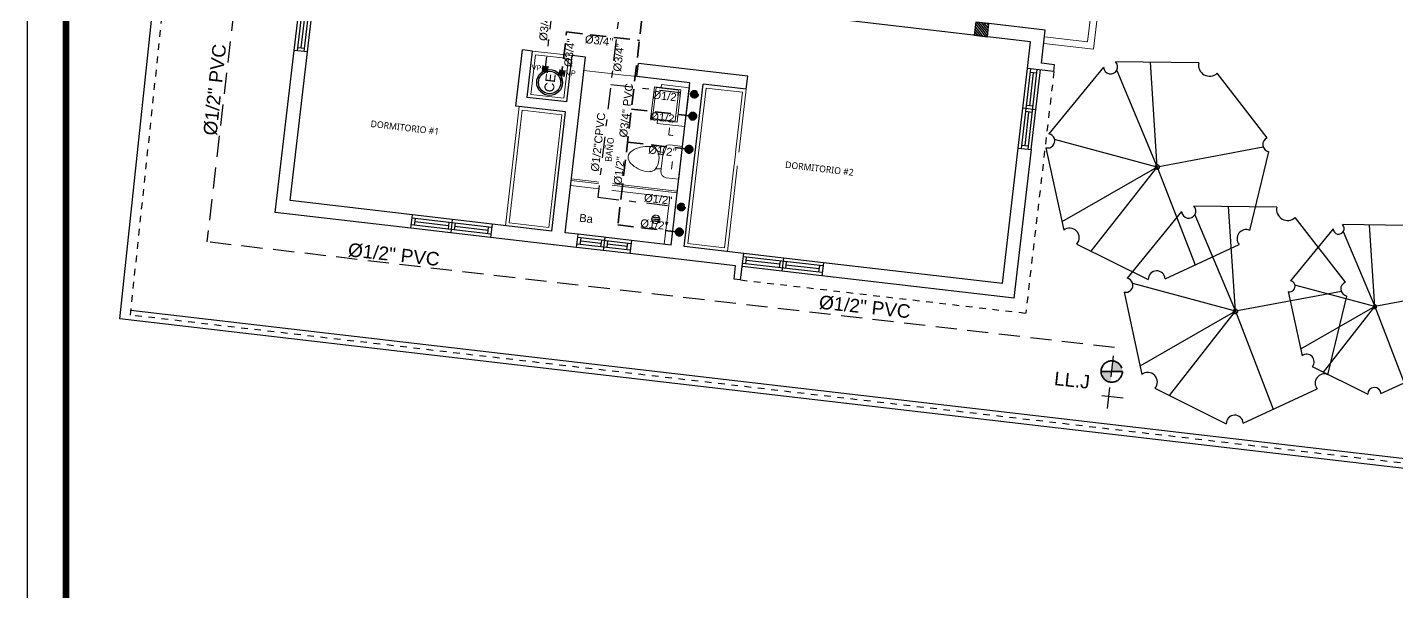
# Model space of a CAD drawing. Header units: feet. Extents: x 1019 to 2236, y -546 to 122.
# Drawn here: x 1054.27 to 1074.8, y -74.8 to -66.33 of the extents above; entities that cross this region are included whole.
import ezdxf

# ---------------------------------------------------------------- set-up
doc = ezdxf.new("R2010")
doc.units = ezdxf.units.FT
doc.header["$LTSCALE"] = 0.05
doc.header["$MEASUREMENT"] = 0
for name, pattern in [('CONTINUA', [0]), ('DASHDOT', [25.4, 12.7, -6.35, 0, -6.35]), ('HIDDEN', [9.525, 6.35, -3.175])]:
    doc.linetypes.add(name, pattern=pattern)
for name, color, linetype, lineweight in [('A-GENM', 8, 'Continuous', 9), ('A-WALL', 7, 'Continuous', 25), ('AGUA POTABLE', 5, 'HIDDEN', 35), ('AGUAFRIA', 5, 'HIDDEN', 30), ('closet', 8, 'Continuous', 5), ('I-FURN', 8, 'Continuous', 0), ('None', 7, 'Continuous', 5), ('P-SANR-FIXT', 8, 'Continuous', 9)]:
    doc.layers.add(name, color=color, linetype=linetype, lineweight=lineweight)
for name, color, linetype in [('AGUA_CALIENTE', 1, 'DASHDOT'), ('columna', 9, 'Continuous'), ('MARCO', 1, 'Continuous'), ('PERT-VENT', 8, 'Continuous'), ('PISO', 8, 'Continuous'), ('SOLAR', 2, 'DASHDOT'), ('TEXXT', 2, 'Continuous'), ('TXT', 2, 'Continuous'), ('VUELO', 8, 'HIDDEN')]:
    doc.layers.add(name, color=color, linetype=linetype)
doc.layers.add('PLANTS', color=7, linetype='Continuous', true_color=0x005716)
doc.styles.add('ads', font='trebuc.ttf', dxfattribs={"height": 0.14})
doc.styles.add('DAMIAN', font='arial.ttf', dxfattribs={"height": 0.12})

# ---------------------------------------------------------------- blocks, each defined once
blk = doc.blocks.new('ARBOL4')
at = {"layer": 'PLANTS'}
for p, q in [((-0.215225, 0.439234), (-0.445698, 0.173788)), ((-0.172006, 0.430212), (0, 0)), ((0.18998, 0.442934), (-0.157772, 0.457476)), ((0.465439, 0.126688), (0.258534, 0.409628)), ((0, 0), (0.381619, 0.241316)), ((-0.474293, 0.087687), (-0.409359, -0.263952)), ((0.392021, -0.274733), (0.48214, 0.055782)), ((0, 0), (-0.436626, -0.116299)), ((-0.37373, -0.251589), (0, 0)), ((0, 0), (-0.030926, -0.456175)), ((0.410256, -0.207857), (0, 0)), ((0, 0), (0.311329, -0.356352)), ((-0.375843, -0.309965), (-0.049034, -0.484529)), ((0.011921, -0.485418), (0.345337, -0.341692))]:
    blk.add_line(p, q, dxfattribs=at)
for centre, radius, start, end in [((-0.189074, 0.45647), 0.031319, 213.386078, 1.840691), ((0.228399, 0.434803), 0.03927, 168.050674, 320.127319), ((-0.47347, 0.135212), 0.047533, 269.007996, 54.248581), ((0.474388, 0.091377), 0.036427, 104.220505, 282.287354), ((0, 0), 0.01, 0, 180), ((0, 0), 0.01, 180, 0), ((-0.383672, -0.280455), 0.030531, 284.858551, 147.280869), ((0.371318, -0.310052), 0.04094, 59.622765, 230.608597), ((-0.018543, -0.484042), 0.030495, 357.413361, 180.915833)]:
    blk.add_arc(centre, radius, start, end, dxfattribs=at)
blk = doc.blocks.new('A$C7FF54E45')
at = {"layer": 'SOLAR', "linetype": 'Continuous', "ltscale": 0.15}
blk.add_lwpolyline([(66.124, 33.191), (34.853, 30.693), (7.642, 28.496), (3.32, 28.119), (3.338, 28.271), (7.63, 28.645), (34.841, 30.843), (66.26, 33.352), (68.078, 13.246), (60.53, 11.749), (47.102, 9.086), (34.373, 6.546), (24.073, 4.557), (22.007, 4.131), (9.481, 1.696), (-0.018, -0.156), (0, 0)], dxfattribs=at)
at = {"layer": 'SOLAR', "ltscale": 0.03}
blk.add_lwpolyline([(3.342, 28.196), (7.636, 28.57), (34.847, 30.768), (66.118, 33.265), (67.917, 13.367), (60.501, 11.896), (47.073, 9.233), (34.344, 6.693), (24.044, 4.704), (21.978, 4.278), (9.452, 1.843), (0, 0), (3.328, 28.184)], dxfattribs=at)
blk = doc.blocks.new('A$C3D6C2CD6')
at = {"layer": 'P-SANR-FIXT'}
for p, q in [((0, 1.6), (0.787, 1.6)), ((0, 0.102), (0, 1.6)), ((0.711, 1.6), (0.711, 0.102)), ((0.787, 0), (0.787, 1.6)), ((0.813, 1.6), (0.813, 0)), ((0.324, 0.227), (0.324, 0.317)), ((0.333, 0.317), (0.333, 0.227)), ((0.351, 0.227), (0.351, 0.317)), ((0.36, 0.317), (0.36, 0.227)), ((0.378, 0.227), (0.378, 0.317)), ((0.387, 0.317), (0.387, 0.227)), ((0.711, 0.102), (0, 0.102)), ((0, 0), (0.787, 0)), ((0.124, 0), (0.787, 0)), ((0.813, 0), (0.787, 0)), ((0.813, 0), (0.787, 0))]:
    blk.add_line(p, q, dxfattribs=at)
for centre, radius, start, end in [((0.356, 0.272), 0.0635, 90, 270), ((0.356, 0.272), 0.0635, 90, 270), ((0.328, 0.317), 0.00444, 360, 180), ((0.328, 0.227), 0.00444, 180, 360), ((0.356, 0.317), 0.00444, 360, 180), ((0.356, 0.227), 0.00444, 180, 360), ((0.356, 0.272), 0.0635, 270, 90), ((0.356, 0.272), 0.0635, 270, 90), ((0.383, 0.317), 0.00444, 360, 180), ((0.383, 0.227), 0.00444, 180, 360)]:
    blk.add_arc(centre, radius, start, end, dxfattribs=at)
blk = doc.blocks.new('bath_sink_6127 - bath_sink_6127-V2-Nivel 1')
at = {"layer": 'I-FURN'}
for p, q in [((0.293, 0.297), (-0.127, 0.297)), ((-0.127, 0.297), (-0.127, -0.29)), ((0.395, 0.244), (-0.005, 0.244)), ((-0.005, 0.244), (-0.005, -0.245)), ((0.025, -0.234), (0.025, 0.233)), ((0.025, 0.233), (0.369, 0.233)), ((0.293, 0.244), (0.293, 0.297)), ((0.369, 0.233), (0.369, -0.234)), ((0.395, -0.245), (0.395, 0.244)), ((0.293, -0.29), (-0.127, -0.29)), ((-0.005, -0.245), (0.395, -0.245)), ((0.369, -0.234), (0.025, -0.234)), ((0.293, -0.29), (0.293, -0.245))]:
    blk.add_line(p, q, dxfattribs=at)
blk = doc.blocks.new('Toilet_-_Tank_-_3D_4840 - 17_ High_ Seat Not Visible-536545-Nivel 1')
at = {"layer": 'P-SANR-FIXT'}
for p, q in [((0.248, 0.489), (-0.248, 0.489)), ((-0.248, 0.489), (-0.248, 0.298)), ((0.248, 0.298), (0.248, 0.489)), ((-0.159, 0.21), (-0.123, 0.21)), ((-0.123, 0.21), (-0.132, 0.127)), ((-0.123, 0.21), (0.123, 0.21)), ((0.132, 0.127), (0.123, 0.21)), ((0.123, 0.21), (0.159, 0.21))]:
    blk.add_line(p, q, dxfattribs=at)
for centre, radius, start, end in [((-0.159, 0.298), 0.0889, 180, 270), ((0.159, 0.298), 0.0889, 270, 360), ((-0.023, 0.008), 0.167, 151.0596, 182.709), ((-0.083, 0.041), 0.0995, 119.8981, 151.0596), ((0, -0.104), 0.266, 90.1019, 119.8981), ((0, -0.104), 0.266, 60.1019, 89.8981), ((0.083, 0.041), 0.0995, 28.9404, 60.1019), ((0.023, 0.008), 0.167, 357.291, 28.9404), ((0.25, 0.021), 0.441, 182.709, 218.5058), ((-0.25, 0.021), 0.441, 321.4942, 357.291), ((0.011, -0.169), 0.136, 218.5058, 265.219), ((-0.011, -0.169), 0.136, 274.781, 321.4942)]:
    blk.add_arc(centre, radius, start, end, dxfattribs=at)
blk = doc.blocks.new('A$C72735B25')
at = {"layer": 'PERT-VENT', "extrusion": (-1.27878e-17, -1.31713e-15, -1)}
for p, q in [((0, 0), (0, 1.203)), ((0.05, 0), (0.05, 1.203)), ((0.1, 0.648), (0.1, 1.149)), ((0.15, 0), (0.15, 1.203)), ((0.2, 0), (0.2, 1.203)), ((0.15, 0.648), (0.05, 0.648)), ((0.2, 0.602), (0, 0.602)), ((0.15, 0.555), (0.05, 0.555)), ((0.1, 0.05), (0.1, 0.555)), ((0.05, 0.05), (0.15, 0.05))]:
    blk.add_line(p, q, dxfattribs=at)
at = {"layer": 'PERT-VENT', "extrusion": (-1.27878e-17, 1.31713e-15, -1)}
blk.add_line((0.05, 1.153), (0.15, 1.153), dxfattribs=at)
blk = doc.blocks.new('A$C012446DC')
at = {"layer": 'PISO'}
h = blk.add_hatch(dxfattribs=at)
h.set_pattern_fill('ANSI31', color=256, scale=0.008571, angle=180)
h.set_pattern_definition([(225, (206536.064322, 1154820.960068), (0.0192434059784, -0.0192434059784), [])])
h.paths.add_polyline_path([(0, 0), (0.2, 0), (0.2, 0.2), (0, 0.2)])
at = {"layer": 'columna'}
blk.add_lwpolyline([(0.2, 0.2), (0, 0.2), (0, 0), (0.2, 0)], close=True, dxfattribs=at)
blk = doc.blocks.new('A$C387E0859')
for p in [(0, 8.7), (3.2, 8.7), (0, 0), (3.2, 0), (6, 0), (9.2, 0)]:
    blk.add_blockref('A$C012446DC', p)

msp = doc.modelspace()

# ---------------------------------------------------------------- hatches: boundary and pattern name
at = {"layer": 'AGUA POTABLE', "ltscale": 3}
h = msp.add_hatch(color=256, dxfattribs=at)
h.dxf.hatch_style = 1
edge = h.paths.add_edge_path()
edge.add_arc((1064.248, -67.663), 0.0576, 83.357, 443.357)
h = msp.add_hatch(color=256, dxfattribs=at)
h.dxf.hatch_style = 1
edge = h.paths.add_edge_path()
edge.add_arc((1064.191, -68.16), 0.0576, 83.357, 443.357)
h = msp.add_hatch(color=256, dxfattribs=at)
h.dxf.hatch_style = 1
edge = h.paths.add_edge_path()
edge.add_arc((1064.046, -69.402), 0.0576, 83.357, 443.357)
h = msp.add_hatch(color=256, dxfattribs=at)
h.dxf.hatch_style = 1
h.paths.add_polyline_path([(1070.529, -71.494), (1070.369, -71.494, 0.380649), (1070.511, -71.653)])
h.paths.add_polyline_path([(1070.548, -71.336), (1070.529, -71.494), (1070.689, -71.494, 0.380649)])
at = {"layer": 'AGUA_CALIENTE', "ltscale": 0.5}
h = msp.add_hatch(color=256, dxfattribs=at)
h.dxf.hatch_style = 1
edge = h.paths.add_edge_path()
edge.add_arc((1064.273, -67.334), 0.0576, 83.357, 443.357)
h = msp.add_hatch(color=256, dxfattribs=at)
h.dxf.hatch_style = 1
edge = h.paths.add_edge_path()
edge.add_arc((1064.076, -69.026), 0.0576, 83.357, 443.357)
at = {"layer": 'TEXXT'}
h = msp.add_hatch(color=256, dxfattribs=at)
h.dxf.hatch_style = 1
h.paths.add_polyline_path([(1062.033, -66.954), (1062.01, -66.924, 0.198912), (1061.996, -66.949, 0.198912), (1062.003, -66.977)])
h = msp.add_hatch(color=256, dxfattribs=at)
h.dxf.hatch_style = 1
h.paths.add_polyline_path([(1062.063, -66.931), (1062.033, -66.954), (1062.056, -66.984, 0.198912), (1062.071, -66.959, 0.198912)])
h = msp.add_hatch(color=256, dxfattribs=at)
h.dxf.hatch_style = 1
h.paths.add_polyline_path([(1062.286, -67.014), (1062.263, -66.984, 0.198912), (1062.248, -67.008, 0.198912), (1062.255, -67.037)])
h = msp.add_hatch(color=256, dxfattribs=at)
h.dxf.hatch_style = 1
h.paths.add_polyline_path([(1062.316, -66.992), (1062.286, -67.014), (1062.308, -67.045, 0.198912), (1062.323, -67.02, 0.198912)])

# ---------------------------------------------------------------- linework, layer by layer
at = {"layer": 'A-GENM'}
for p, q in [((1070.525, -63.468), (1070.167, -66.548)), ((1070.625, -63.48), (1070.254, -66.658)), ((1070.167, -66.548), (1069.521, -66.472)), ((1070.254, -66.658), (1069.509, -66.572))]:
    msp.add_line(p, q, dxfattribs=at)
at = {"layer": 'A-WALL'}
for p, q in [((1069.311, -66.549), (1064.344, -65.97)), ((1069.533, -66.373), (1068.688, -66.275)), ((1069.475, -66.87), (1069.533, -66.373)), ((1057.989, -69.106), (1058.272, -66.676)), ((1057.989, -69.106), (1058.272, -66.676)), ((1058.211, -68.93), (1058.471, -66.699)), ((1061.597, -67.513), (1061.696, -66.668)), ((1061.845, -66.686), (1061.696, -66.668)), ((1061.764, -67.381), (1061.845, -66.686)), ((1069.264, -66.946), (1069.311, -66.549)), ((1062.333, -69.411), (1062.639, -66.778)), ((1062.36, -67.45), (1062.441, -66.755)), ((1063.411, -67.07), (1063.434, -66.871)), ((1065.073, -67.062), (1063.434, -66.871)), ((1069.662, -66.992), (1069.673, -66.893)), ((1064.206, -67.162), (1063.411, -67.07)), ((1065.05, -67.26), (1065.073, -67.062)), ((1063.922, -69.596), (1064.206, -67.162)), ((1064.121, -69.619), (1064.404, -67.185)), ((1065.05, -67.26), (1064.404, -67.185)), ((1062.342, -67.599), (1061.597, -67.513)), ((1062.36, -67.45), (1061.764, -67.381)), ((1062.134, -69.387), (1062.342, -67.599)), ((1068.889, -70.174), (1069.125, -68.141)), ((1069.064, -70.396), (1069.324, -68.164)), ((1060.045, -69.144), (1058.211, -68.93)), ((1060.022, -69.343), (1057.989, -69.106)), ((1062.134, -69.387), (1061.24, -69.283)), ((1062.507, -69.632), (1061.217, -69.482)), ((1062.53, -69.433), (1062.333, -69.411)), ((1063.922, -69.596), (1063.328, -69.526)), ((1064.889, -69.91), (1063.305, -69.725)), ((1065.011, -69.722), (1064.121, -69.619)), ((1068.889, -70.174), (1066.206, -69.862)), ((1064.965, -70.12), (1064.866, -70.108)), ((1069.064, -70.396), (1066.183, -70.06))]:
    msp.add_line(p, q, dxfattribs=at)
at = {"layer": 'A-WALL', "extrusion": (1.85459e-15, -8.49132e-16, -1)}
msp.add_line((1058.471, -66.699), (1058.272, -66.676), dxfattribs=at)
at = {"layer": 'A-WALL', "extrusion": (1.8475e-15, -8.48307e-16, -1)}
for p, q in [((1069.673, -66.893), (1069.475, -66.87)), ((1069.662, -66.992), (1069.264, -66.946)), ((1069.125, -68.141), (1069.324, -68.164)), ((1069.125, -68.141), (1069.324, -68.164))]:
    msp.add_line(p, q, dxfattribs=at)
at = {"layer": 'A-WALL', "extrusion": (1.30681e-15, -1.65071e-16, -1)}
for p, q in [((1060.022, -69.343), (1060.045, -69.144)), ((1061.24, -69.283), (1061.217, -69.482)), ((1062.507, -69.632), (1062.53, -69.433)), ((1062.507, -69.632), (1062.53, -69.433)), ((1062.507, -69.632), (1062.53, -69.433)), ((1064.965, -70.12), (1065.011, -69.722)), ((1064.866, -70.108), (1064.889, -69.91)), ((1066.206, -69.862), (1066.183, -70.06)), ((1066.206, -69.862), (1066.183, -70.06))]:
    msp.add_line(p, q, dxfattribs=at)
at = {"layer": 'AGUA POTABLE', "ltscale": 0.75}
for p, q in [((1062.269, -67.157), (1062.357, -66.4)), ((1062.357, -66.4), (1063.448, -66.527))]:
    msp.add_line(p, q, dxfattribs=at)
at = {"layer": 'AGUA POTABLE', "ltscale": 3}
msp.add_line((1070.369, -71.494), (1070.689, -71.494), dxfattribs=at)
for centre, radius in [((1064.248, -67.663), 0.0576), ((1064.191, -68.16), 0.0576), ((1064.046, -69.402), 0.0576), ((1070.529, -71.494), 0.16)]:
    msp.add_circle(centre, radius, dxfattribs=at)
at = {"layer": 'AGUA_CALIENTE', "ltscale": 0.5}
msp.add_line((1062.14, -66.041), (1062.027, -67.01), dxfattribs=at)
for centre in [(1064.273, -67.334), (1064.076, -69.026)]:
    msp.add_circle(centre, 0.0576, dxfattribs=at)
at = {"layer": 'AGUAFRIA'}
for p, q in [((1070.465, -72.047), (1070.571, -71.135)), ((1070.698, -71.895), (1070.273, -71.846))]:
    msp.add_line(p, q, dxfattribs=at)
at = {"layer": 'AGUAFRIA', "color": 3, "linetype": 'CONTINUA'}
for radius in [0.194, 0.168]:
    msp.add_circle((1062.102, -67.158), radius, dxfattribs=at)
at = {"layer": 'closet'}
for p, q in [((1062.441, -66.755), (1061.845, -66.686)), ((1064.766, -69.694), (1065.05, -67.26)), ((1061.439, -69.306), (1061.647, -67.518))]:
    msp.add_line(p, q, dxfattribs=at)
for points in [[(1062.316, -67.395), (1062.385, -66.799), (1061.889, -66.741), (1061.819, -67.337)], [(1062.09, -69.332), (1062.287, -67.643), (1061.691, -67.574), (1061.494, -69.263)]]:
    msp.add_lwpolyline(points, close=True, dxfattribs=at)
at = {"layer": 'PERT-VENT', "extrusion": (-1.30977e-15, 1.39667e-16, -1)}
msp.add_line((1062.562, -69.588), (1062.574, -69.489), dxfattribs=at)
at = {"layer": 'TEXXT'}
for p, q in [((1062.001, -66.904), (1061.988, -67)), ((1062.076, -66.914), (1062.064, -67.011)), ((1062.003, -66.977), (1062.063, -66.931)), ((1062.01, -66.924), (1062.056, -66.984)), ((1062.254, -66.964), (1062.24, -67.06)), ((1062.255, -67.037), (1062.316, -66.992)), ((1062.263, -66.984), (1062.308, -67.045)), ((1062.329, -66.976), (1062.315, -67.072))]:
    msp.add_line(p, q, dxfattribs=at)
for centre in [(1062.033, -66.954), (1062.286, -67.014)]:
    msp.add_circle(centre, 0.0379, dxfattribs=at)
at = {"layer": 'VUELO', "ltscale": 0.02}
for p in [(1069.662, -66.992), (1064.965, -70.12)]:
    msp.add_line(p, (1069.24, -70.618), dxfattribs=at)

# ---------------------------------------------------------------- block references
for name, p, rotation in [('A$C387E0859', (1068.665, -66.473), 83.35701266037238), ('A$C72735B25', (1058.272, -66.676), 353.3570126603742), ('A$C72735B25', (1069.125, -68.141), 353.3570126603742), ('A$C3D6C2CD6', (1063.922, -69.596), 83.35701266037424), ('A$C72735B25', (1061.217, -69.482), 83.35701266037424), ('A$C72735B25', (1066.183, -70.06), 83.35701266037424)]:
    msp.add_blockref(name, p, dxfattribs=dict(rotation=rotation))
at = {"layer": 'I-FURN', "rotation": 173.3570126603742}
msp.add_blockref('bath_sink_6127 - bath_sink_6127-V2-Nivel 1', (1064.037, -67.51), dxfattribs=at)
at = {"layer": 'None', "lineweight": 15, "rotation": 258.7903459937169}
for p, xscale, yscale, zscale in [((1071.212, -68.426), 3.487943930335798, 3.487943930335798, 3.487943930335798), ((1072.383, -70.591), 3.487943930335798, 3.487943930335798, 3.487943930335798), ((1074.474, -70.52), 2.714450404586388, 2.714450404586388, 2.714450404586388)]:
    msp.add_blockref('ARBOL4', p, dxfattribs=dict(at, xscale=xscale, yscale=yscale, zscale=zscale))
at = {"layer": 'PISO', "rotation": 168.7903459937098}
msp.add_blockref('A$C7FF54E45', (1127.14, -50.871), dxfattribs=at)

# ---------------------------------------------------------------- texts
at = {"layer": 'TEXXT', "style": 'DAMIAN'}
for s, insert, char_height, width, attachment_point, rotation in [('\\A1;{\\fArial|b0|i0|c238|p34;%%C}3/4{\\fArial|b0|i0|c238|p34;"}  ', (1061.99, -66.106), 0.12, 2.904, 3, 83.357), ('\\A1;{\\fArial|b0|i0|c238|p34;%%C}3/4{\\fArial|b0|i0|c238|p34;"}  ', (1062.364, -66.495), 0.12, 2.904, 3, 83.357), ('\\A1;{\\fArial|b0|i0|c238|p34;%%C}3/4{\\fArial|b0|i0|c238|p34;"}  ', (1063.059, -66.495), 0.12, 2.904, 3, 353.357), ('\\A1;{\\fArial|b0|i0|c238|p34;%%C}1/2{\\fArial|b0|i0|c238|p34;"} PVC', (1057.052, -66.572), 0.2028, 4.90776, 3, 83.941), ('VP', (1061.834, -66.892), 0.0786, 1.21968, 1, 355.9273), ('CE', (1062.017, -67.295), 0.146, 2.26512, 1, 83.357), ('VP', (1062.35, -66.97), 0.0786, 1.21968, 1, 355.9273), ('\\A1;{\\fArial|b0|i0|c238|p34;%%C}1/2{\\fArial|b0|i0|c238|p34;"}  ', (1064.056, -67.452), 0.12, 2.904, 9, 353.357), ('\\A1;{\\fArial|b0|i0|c238|p34;%%C}1/2{\\fArial|b0|i0|c238|p34;"}  ', (1064.023, -67.773), 0.12, 2.904, 9, 353.357), (' L', (1063.958, -67.961), 0.12, 2.904, 9, 353.357), ('\\A1;{\\fArial|b0|i0|c238|p34;%%C}1/2{\\fArial|b0|i0|c238|p34;"}  ', (1063.995, -68.274), 0.12, 2.904, 9, 353.357), (' I', (1063.952, -68.463), 0.12, 2.904, 9, 353.357), ('\\A1;{\\fArial|b0|i0|c238|p34;%%C}1/2{\\fArial|b0|i0|c238|p34;"}  ', (1063.931, -68.996), 0.12, 2.904, 9, 353.357), ('\\A1;{\\fArial|b0|i0|c238|p34;%%C}1/2{\\fArial|b0|i0|c238|p34;"}  ', (1063.874, -69.377), 0.12, 2.904, 9, 353.357), ('\\A1;{\\fArial|b0|i0|c238|p34;%%C}1/2{\\fArial|b0|i0|c238|p34;"} PVC', (1060.461, -69.71), 0.2028, 4.90776, 3, 353.8456), ('\\A1;{\\fArial|b0|i0|c238|p34;%%C}1/2{\\fArial|b0|i0|c238|p34;"} PVC', (1067.522, -70.495), 0.2028, 4.90776, 3, 353.8456), ('\\A1;LL.J', (1070.212, -71.552), 0.2028, 4.90776, 3, 353.8456)]:
    msp.add_mtext(s, dxfattribs=dict(at, insert=insert, char_height=char_height, width=width, attachment_point=attachment_point, rotation=rotation))

# ---------------------------------------------------------------- next in the draw order: texts
at = {"layer": 'TXT', "char_height": 0.1, "width": 2.688, "attachment_point": 2, "style": 'ads', "bg_fill": 2}
for s, insert, rotation in [('BAÑO', (1062.95, -68.158), 83.357), ('DORMITORIO #1', (1059.938, -67.785), 353.357), ('DORMITORIO #2', (1066.153, -68.399), 353.357)]:
    msp.add_mtext(s, dxfattribs=dict(at, insert=insert, rotation=rotation))

# ---------------------------------------------------------------- next in the draw order: linework, layer by layer
at = {"layer": 'A-WALL'}
msp.add_line((1062.639, -66.778), (1062.441, -66.755), dxfattribs=at)
at = {"layer": 'A-WALL', "extrusion": (1.30681e-15, -1.65071e-16, -1)}
msp.add_line((1063.328, -69.526), (1063.305, -69.725), dxfattribs=at)
msp.add_line((1063.328, -69.526), (1063.305, -69.725), dxfattribs=at)
at = {"layer": 'A-WALL', "extrusion": (1.36356e-15, 4.35123e-16, -1)}
msp.add_line((1063.328, -69.526), (1063.305, -69.725), dxfattribs=at)
at = {"layer": 'AGUA POTABLE', "ltscale": 0.75}
for p, q in [((1063.693, -64.418), (1063.125, -69.295)), ((1063.328, -67.556), (1064.248, -67.663)), ((1063.27, -68.052), (1064.191, -68.16)), ((1063.125, -69.295), (1064.046, -69.402))]:
    msp.add_line(p, q, dxfattribs=at)
at = {"layer": 'AGUA_CALIENTE', "ltscale": 0.5}
for p, q in [((1063.438, -63.592), (1062.822, -68.88)), ((1063.019, -67.187), (1064.273, -67.334)), ((1062.822, -68.88), (1064.076, -69.026))]:
    msp.add_line(p, q, dxfattribs=at)
at = {"layer": 'AGUAFRIA'}
for p in [(1059.075, -51.403), (1070.571, -71.135)]:
    msp.add_line(p, (1056.962, -69.55), dxfattribs=at)
at = {"layer": 'closet'}
msp.add_line((1063.411, -67.07), (1062.616, -66.977), dxfattribs=at)
msp.add_lwpolyline([(1064.723, -69.638), (1064.994, -67.304), (1064.448, -67.241), (1064.176, -69.575)], close=True, dxfattribs=at)
at = {"layer": 'MARCO'}
msp.add_lwpolyline([(1054.272, -37.551), (1140.276, -37.551), (1140.276, -93.554), (1054.272, -93.554)], close=True, dxfattribs=at)
at = {"layer": 'MARCO', "const_width": 0.1}
msp.add_lwpolyline([(1130.712, -38.13), (1054.851, -38.13), (1054.851, -92.975), (1130.712, -92.975)], close=True, dxfattribs=at)
at = {"layer": 'PERT-VENT', "extrusion": (1.30681e-15, -1.65071e-16, -1)}
for p, q in [((1063.31, -69.675), (1062.513, -69.582)), ((1063.322, -69.576), (1062.524, -69.483)), ((1063.328, -69.526), (1062.53, -69.433)), ((1062.871, -69.574), (1062.572, -69.539)), ((1062.877, -69.524), (1062.865, -69.624)), ((1062.929, -69.48), (1062.906, -69.679)), ((1062.969, -69.535), (1062.958, -69.634)), ((1063.267, -69.62), (1062.964, -69.585)), ((1063.261, -69.67), (1063.272, -69.57)), ((1063.305, -69.725), (1062.507, -69.632))]:
    msp.add_line(p, q, dxfattribs=at)

# ---------------------------------------------------------------- next in the draw order: block references
at = {"layer": 'P-SANR-FIXT', "rotation": 263.3570126603718}
msp.add_blockref('Toilet_-_Tank_-_3D_4840 - 17_ High_ Seat Not Visible-536545-Nivel 1', (1063.58, -68.306), dxfattribs=at)

# ---------------------------------------------------------------- next in the draw order: texts
at = {"layer": 'TEXXT', "char_height": 0.12, "width": 2.904, "style": 'DAMIAN'}
for s, insert, attachment_point, rotation in [('\\A1;{\\fArial|b0|i0|c238|p34;%%C}3/4{\\fArial|b0|i0|c238|p34;"}  ', (1063.1, -66.566), 3, 83.357), ('\\A1;{\\fArial|b0|i0|c238|p34;%%C}3/4{\\fArial|b0|i0|c238|p34;"} PVC', (1063.237, -67.166), 3, 83.357), ('\\A1;{\\fArial|b0|i0|c238|p34;%%C}1/2{\\fArial|b0|i0|c238|p34;"}CPVC  ', (1062.82, -67.604), 3, 83.357), ('\\A1;{\\fArial|b0|i0|c238|p34;%%C}1/2{\\fArial|b0|i0|c238|p34;"}  ', (1063.109, -68.263), 3, 83.357), (' Ba', (1062.743, -69.27), 9, 353.357)]:
    msp.add_mtext(s, dxfattribs=dict(at, insert=insert, attachment_point=attachment_point, rotation=rotation))

doc.saveas('drawing.dxf')
